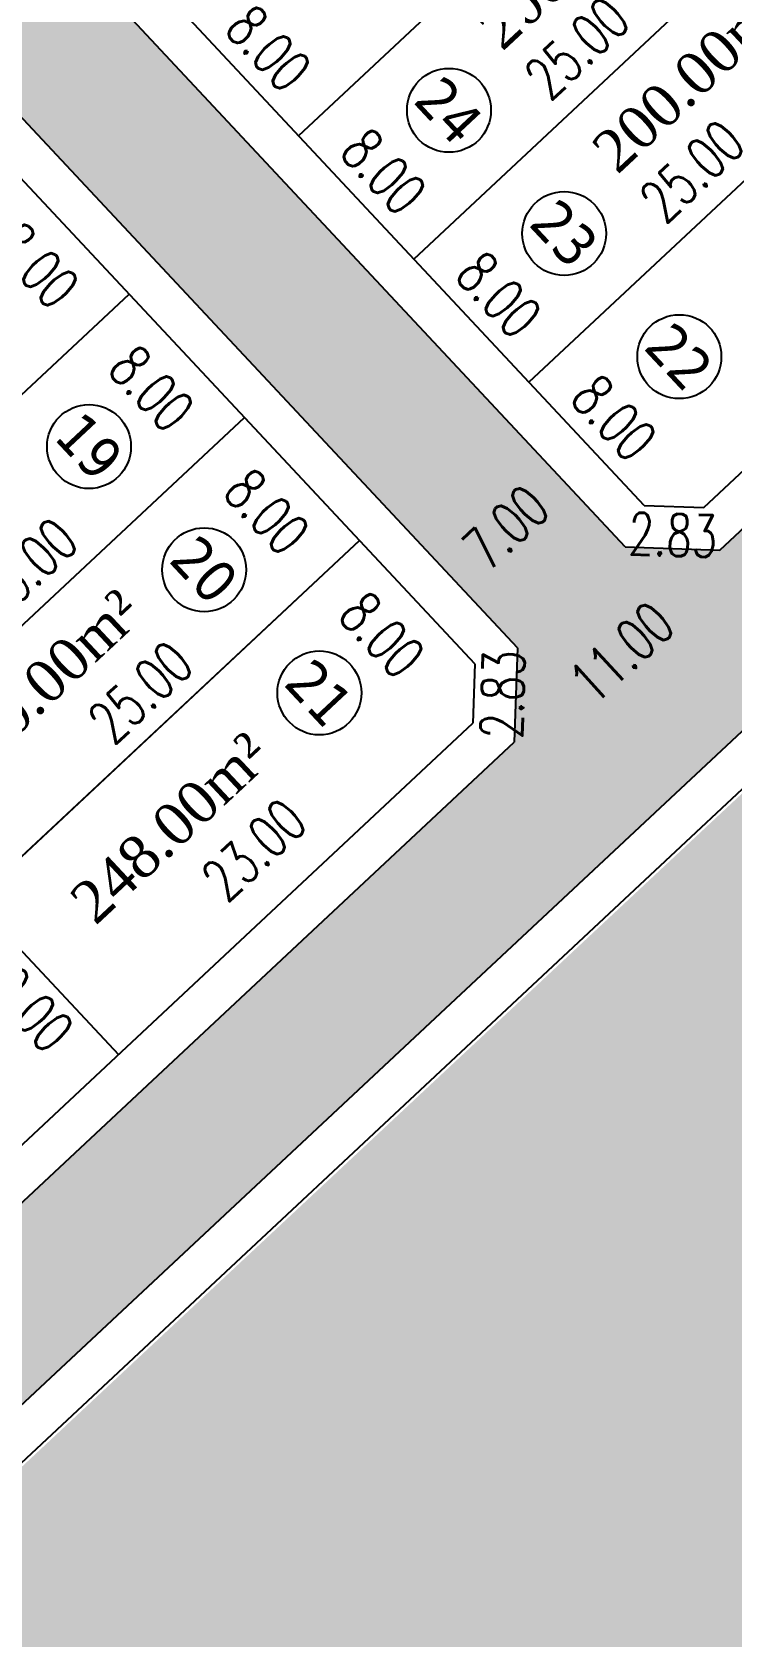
# Model space of a CAD drawing. Header units: metres. Extents: x 437145 to 438174, y 9614495 to 9615043.
# Drawn here: x 437397.1 to 437430.3, y 9614617.6 to 9614693.8 of the extents above; entities that cross this region are included whole.
import ezdxf

# ---------------------------------------------------------------- set-up
doc = ezdxf.new("R2010")
doc.units = ezdxf.units.M
doc.header["$PDMODE"] = 35
doc.header["$PDSIZE"] = 0.1
for name, color, linetype in [('COTAS', 10, 'Continuous'), ('Layer3', 1, 'Continuous'), ('M_FIO', 32, 'Continuous'), ('ÁREA', 7, 'Continuous')]:
    doc.layers.add(name, color=color, linetype=linetype)
doc.styles.add('COTAS', font='romans.shx', dxfattribs={"width": 0.7})
doc.styles.add('tahoma', font='tahoma.ttf')
doc.styles.add('ÁREA', font='times.ttf', dxfattribs={"height": 2})
doc.dimstyles.new('C-75', dxfattribs={"dimtxt": 2, "dimasz": 0.2, "dimexe": 0, "dimexo": 0, "dimgap": 1, "dimtad": 0, "dimzin": 4, "dimdsep": 46, "dimtxsty": 'COTAS', "dimblk1": 'BOL-COT', "dimblk2": 'BOL-COT', "dimsah": 1, "dimcen": 0.1, "dimse1": 1, "dimse2": 1, "dimsd1": 1, "dimsd2": 1, "dimclrd": 8, "dimclre": 256, "dimaunit": 1, "dimadec": 3, "dimazin": 0, "dimtfac": 0.5, "dimtix": 1, "dimtmove": 0, "dimatfit": 3, "dimldrblk": 'BOL-COT', "dimfxl": 1, "dimtolj": 1, "dimtzin": 0, "dimarcsym": 0})

# ---------------------------------------------------------------- blocks, each defined once
blk = doc.blocks.new('*D339')
at = {"layer": 'Defpoints', "color": 0, "transparency": 16777216}
for p in [(2549.277, 1037.547), (2546.997, 1029.547), (2549.277, 1029.547)]:
    blk.add_point(p, dxfattribs=at)
at = {"layer": 'Layer3', "transparency": 16777216, "insert": (2546.997, 1033.547), "char_height": 2, "attachment_point": 5, "rotation": 270.00204, "style": 'COTAS'}
blk.add_mtext('\\A1;8.00', dxfattribs=at)
blk = doc.blocks.new('BOL-COT')
at = {"layer": 'COTAS'}
for p, q in [((-2, 0), (2, 0)), ((0, -3), (0, 3))]:
    blk.add_line(p, q, dxfattribs=at)
blk.add_circle((0, 0), 0.4, dxfattribs=at)
blk = doc.blocks.new('*D340')
at = {"layer": 'Defpoints', "color": 0, "transparency": 16777216}
for p in [(2524.277, 1031.39), (2524.277, 1029.546), (2549.277, 1029.547)]:
    blk.add_point(p, dxfattribs=at)
at = {"layer": 'Layer3', "transparency": 16777216, "insert": (2536.777, 1031.39), "char_height": 2, "attachment_point": 5, "rotation": 0.00204, "style": 'COTAS'}
blk.add_mtext('\\A1;25.00', dxfattribs=at)
blk = doc.blocks.new('*D344')
at = {"layer": 'Defpoints', "color": 0, "transparency": 16777216}
for p in [(2549.277, 1029.547), (2546.998, 1021.547), (2549.277, 1021.547)]:
    blk.add_point(p, dxfattribs=at)
at = {"layer": 'Layer3', "transparency": 16777216, "insert": (2546.997, 1025.547), "char_height": 2, "attachment_point": 5, "rotation": 270.00204, "style": 'COTAS'}
blk.add_mtext('\\A1;8.00', dxfattribs=at)
blk = doc.blocks.new('*D345')
at = {"layer": 'Defpoints', "color": 0, "transparency": 16777216}
for p in [(2524.277, 1023.39), (2524.277, 1021.546), (2549.277, 1021.547)]:
    blk.add_point(p, dxfattribs=at)
at = {"layer": 'Layer3', "transparency": 16777216, "insert": (2536.777, 1023.39), "char_height": 2, "attachment_point": 5, "rotation": 0.00204, "style": 'COTAS'}
blk.add_mtext('\\A1;25.00', dxfattribs=at)
blk = doc.blocks.new('*D349')
at = {"layer": 'Defpoints', "color": 0, "transparency": 16777216}
for p in [(2549.277, 1021.547), (2546.998, 1013.547), (2549.278, 1013.547)]:
    blk.add_point(p, dxfattribs=at)
at = {"layer": 'Layer3', "transparency": 16777216, "insert": (2546.998, 1017.547), "char_height": 2, "attachment_point": 5, "rotation": 270.00204, "style": 'COTAS'}
blk.add_mtext('\\A1;8.00', dxfattribs=at)
blk = doc.blocks.new('*D350')
at = {"layer": 'Defpoints', "color": 0, "transparency": 16777216}
for p in [(2524.277, 1015.39), (2524.278, 1013.546), (2549.278, 1013.547)]:
    blk.add_point(p, dxfattribs=at)
at = {"layer": 'Layer3', "transparency": 16777216, "insert": (2536.777, 1015.39), "char_height": 2, "attachment_point": 5, "rotation": 0.00204, "style": 'COTAS'}
blk.add_mtext('\\A1;25.00', dxfattribs=at)
blk = doc.blocks.new('*D354')
at = {"layer": 'Defpoints', "color": 0, "transparency": 16777216}
for p in [(2549.278, 1013.547), (2546.998, 1005.547), (2549.278, 1005.547)]:
    blk.add_point(p, dxfattribs=at)
at = {"layer": 'Layer3', "transparency": 16777216, "insert": (2546.998, 1009.547), "char_height": 2, "attachment_point": 5, "rotation": 270.00204, "style": 'COTAS'}
blk.add_mtext('\\A1;8.00', dxfattribs=at)
blk = doc.blocks.new('*D355')
at = {"layer": 'Defpoints', "color": 0, "transparency": 16777216}
for p in [(2524.106, 1006.253), (2524.106, 1002.423), (2547.106, 1002.424)]:
    blk.add_point(p, dxfattribs=at)
at = {"layer": 'Layer3', "transparency": 16777216, "insert": (2535.606, 1006.253), "char_height": 2, "attachment_point": 5, "rotation": 0.00204, "style": 'COTAS'}
blk.add_mtext('\\A1;23.00', dxfattribs=at)
blk = doc.blocks.new('*D357')
at = {"layer": 'Defpoints', "color": 0, "transparency": 16777216}
for p in [(2524.278, 1006.297), (2501.278, 1003.545), (2524.278, 1003.546)]:
    blk.add_point(p, dxfattribs=at)
at = {"layer": 'Layer3', "transparency": 16777216, "insert": (2512.778, 1006.296), "char_height": 2, "attachment_point": 5, "rotation": 0.00204, "style": 'COTAS'}
blk.add_mtext('\\A1;23.00', dxfattribs=at)
blk = doc.blocks.new('*D358')
at = {"layer": 'Defpoints', "color": 0, "transparency": 16777216}
for p in [(2524.278, 1013.546), (2522.714, 1003.546), (2524.278, 1003.546)]:
    blk.add_point(p, dxfattribs=at)
at = {"layer": 'Layer3', "transparency": 16777216, "insert": (2522.714, 1008.546), "char_height": 2, "attachment_point": 5, "rotation": 270.00204, "style": 'COTAS'}
blk.add_mtext('\\A1;10.00', dxfattribs=at)
blk = doc.blocks.new('*D438')
at = {"layer": 'Defpoints', "color": 0, "transparency": 16777216}
for p in [(2560.277, 1037.547), (2560.277, 1029.547), (2562.069, 1029.548)]:
    blk.add_point(p, dxfattribs=at)
at = {"layer": 'Layer3', "transparency": 16777216, "insert": (2562.069, 1033.548), "char_height": 2, "attachment_point": 5, "rotation": 270.00204, "style": 'COTAS'}
blk.add_mtext('\\A1;8.00', dxfattribs=at)
blk = doc.blocks.new('*D440')
at = {"layer": 'Defpoints', "color": 0, "transparency": 16777216}
for p in [(2585.276, 1031.584), (2560.277, 1029.539), (2585.277, 1029.548)]:
    blk.add_point(p, dxfattribs=at)
at = {"layer": 'Layer3', "transparency": 16777216, "insert": (2572.776, 1031.579), "char_height": 2, "attachment_point": 5, "rotation": 0.02224, "style": 'COTAS'}
blk.add_mtext('\\A1;25.00', dxfattribs=at)
blk = doc.blocks.new('*D443')
at = {"layer": 'Defpoints', "color": 0, "transparency": 16777216}
for p in [(2560.277, 1029.547), (2560.277, 1021.547), (2562.069, 1021.548)]:
    blk.add_point(p, dxfattribs=at)
at = {"layer": 'Layer3', "transparency": 16777216, "insert": (2562.069, 1025.548), "char_height": 2, "attachment_point": 5, "rotation": 270.00204, "style": 'COTAS'}
blk.add_mtext('\\A1;8.00', dxfattribs=at)
blk = doc.blocks.new('*D445')
at = {"layer": 'Defpoints', "color": 0, "transparency": 16777216}
for p in [(2585.276, 1023.584), (2560.277, 1021.539), (2585.277, 1021.548)]:
    blk.add_point(p, dxfattribs=at)
at = {"layer": 'Layer3', "transparency": 16777216, "insert": (2572.776, 1023.579), "char_height": 2, "attachment_point": 5, "rotation": 0.02224, "style": 'COTAS'}
blk.add_mtext('\\A1;25.00', dxfattribs=at)
blk = doc.blocks.new('*D448')
at = {"layer": 'Defpoints', "color": 0, "transparency": 16777216}
for p in [(2560.277, 1021.547), (2560.278, 1013.547), (2562.07, 1013.548)]:
    blk.add_point(p, dxfattribs=at)
at = {"layer": 'Layer3', "transparency": 16777216, "insert": (2562.07, 1017.548), "char_height": 2, "attachment_point": 5, "rotation": 270.00204, "style": 'COTAS'}
blk.add_mtext('\\A1;8.00', dxfattribs=at)
blk = doc.blocks.new('*D450')
at = {"layer": 'Defpoints', "color": 0, "transparency": 16777216}
for p in [(2585.277, 1015.584), (2560.278, 1013.539), (2585.278, 1013.548)]:
    blk.add_point(p, dxfattribs=at)
at = {"layer": 'Layer3', "transparency": 16777216, "insert": (2572.777, 1015.579), "char_height": 2, "attachment_point": 5, "rotation": 0.02224, "style": 'COTAS'}
blk.add_mtext('\\A1;25.00', dxfattribs=at)
blk = doc.blocks.new('*D453')
at = {"layer": 'Defpoints', "color": 0, "transparency": 16777216}
for p in [(2560.278, 1013.547), (2560.278, 1005.547), (2562.07, 1005.548)]:
    blk.add_point(p, dxfattribs=at)
at = {"layer": 'Layer3', "transparency": 16777216, "insert": (2562.07, 1009.548), "char_height": 2, "attachment_point": 5, "rotation": 270.00204, "style": 'COTAS'}
blk.add_mtext('\\A1;8.00', dxfattribs=at)
blk = doc.blocks.new('*D454')
at = {"layer": 'Defpoints', "color": 0, "transparency": 16777216}
for p in [(2585.278, 1006.299), (2562.278, 1003.548), (2585.278, 1003.548)]:
    blk.add_point(p, dxfattribs=at)
at = {"layer": 'Layer3', "transparency": 16777216, "insert": (2573.778, 1006.298), "char_height": 2, "attachment_point": 5, "rotation": 0.00204, "style": 'COTAS'}
blk.add_mtext('\\A1;23.00', dxfattribs=at)
blk = doc.blocks.new('*D835')
at = {"layer": 'Defpoints', "color": 0, "transparency": 16777216}
for p in [(2549.278, 1005.547), (2547.278, 1003.547), (2548.248, 1002.577)]:
    blk.add_point(p, dxfattribs=at)
at = {"layer": 'Layer3', "transparency": 16777216, "insert": (2549.248, 1003.577), "char_height": 2, "attachment_point": 5, "rotation": 45.00204, "style": 'COTAS'}
blk.add_mtext('\\A1;2.83', dxfattribs=at)
blk = doc.blocks.new('*D836')
at = {"layer": 'Defpoints', "color": 0, "transparency": 16777216}
for p in [(2560.278, 1005.547), (2562.278, 1003.548), (2561.319, 1002.589)]:
    blk.add_point(p, dxfattribs=at)
at = {"layer": 'Layer3', "transparency": 16777216, "insert": (2560.319, 1003.589), "char_height": 2, "attachment_point": 5, "rotation": 315.00204, "style": 'COTAS'}
blk.add_mtext('\\A1;2.83', dxfattribs=at)
blk = doc.blocks.new('*D890')
at = {"layer": 'Defpoints', "color": 0, "transparency": 16777216}
for p in [(2549.278, 1005.656), (2560.278, 1005.547), (2560.234, 1001.124)]:
    blk.add_point(p, dxfattribs=at)
at = {"layer": 'Layer3', "transparency": 16777216, "insert": (2554.734, 1001.178), "char_height": 2, "attachment_point": 5, "rotation": 359.43568, "style": 'COTAS'}
blk.add_mtext('\\A1;11.00', dxfattribs=at)
blk = doc.blocks.new('*D891')
at = {"layer": 'Defpoints', "color": 0, "transparency": 16777216}
for p in [(2551.278, 1009.257), (2558.278, 1009.258), (2558.278, 1009.258)]:
    blk.add_point(p, dxfattribs=at)
at = {"layer": 'Layer3', "transparency": 16777216, "insert": (2554.778, 1009.258), "char_height": 2, "attachment_point": 5, "rotation": 0.00204, "style": 'COTAS'}
blk.add_mtext('\\A1;7.00', dxfattribs=at)
blk = doc.blocks.new('atutu')
h = blk.add_hatch(color=252)
h.dxf.hatch_style = 1
h.paths.add_polyline_path([(2863.271, 1159.558), (2832.441, 1159.557), (2829.27, 1162.729), (2829.271, 1186.557), (2822.271, 1186.557), (2822.27, 1162.728), (2819.098, 1159.557), (2712.444, 1159.553), (2709.272, 1162.724), (2709.271, 1186.548), (2702.271, 1186.553), (2702.272, 1162.724), (2699.101, 1159.552), (2531.944, 1159.546), (2528.772, 1162.718), (2528.771, 1186.546), (2521.771, 1186.546), (2521.772, 1162.718), (2518.601, 1159.546), (2436.444, 1159.543), (2433.273, 1162.713), (2433.273, 1186.282), (2426.273, 1186.282), (2426.282, 928.758), (2433.282, 928.743), (2433.28, 991.384), (2436.439, 994.543), (2521.437, 994.546), (2521.437, 994.546), (2524.218, 994.546), (2531.218, 994.546), (2534.78, 994.547), (2534.769, 994.547), (2792.107, 994.556), (2795.278, 991.384), (2795.281, 928.756), (2802.281, 928.756), (2802.278, 991.395), (2805.439, 994.556), (2853.118, 994.558), (2856.278, 991.397), (2856.281, 928.758), (2863.271, 928.758)])
h.paths.add_polyline_path([(2612.273, 1149.378), (2612.278, 1004.721), (2609.106, 1001.549), (2561.45, 1001.548), (2558.278, 1004.719), (2558.273, 1149.376), (2561.444, 1152.548), (2609.101, 1152.549)], flags=16)
h.paths.add_polyline_path([(2619.273, 1149.378), (2622.444, 1152.55), (2670.101, 1152.551), (2673.273, 1149.38), (2673.278, 1004.723), (2670.106, 1001.551), (2622.45, 1001.55), (2619.278, 1004.721)], flags=16)
h.paths.add_polyline_path([(2551.273, 1149.376), (2551.278, 1004.719), (2548.106, 1001.547), (2500.45, 1001.545), (2497.278, 1004.717), (2497.273, 1149.374), (2500.444, 1152.545), (2548.101, 1152.547)], flags=16)
h.paths.add_polyline_path([(2680.273, 1149.38), (2683.444, 1152.552), (2731.101, 1152.554), (2734.273, 1149.382), (2734.278, 1004.725), (2731.106, 1001.554), (2683.45, 1001.552), (2680.278, 1004.723)], flags=16)
h.paths.add_polyline_path([(2490.273, 1149.373), (2490.278, 1004.717), (2487.106, 1001.545), (2436.452, 1001.543), (2433.279, 1004.716), (2433.274, 1149.373), (2436.444, 1152.543), (2487.101, 1152.545)], flags=16)
h.paths.add_polyline_path([(2741.273, 1149.382), (2744.444, 1152.554), (2792.101, 1152.556), (2795.273, 1149.384), (2795.278, 1004.727), (2792.106, 1001.556), (2744.45, 1001.554), (2741.278, 1004.725)], flags=16)
h.paths.add_polyline_path([(2802.273, 1149.384), (2805.444, 1152.556), (2853.101, 1152.558), (2856.273, 1149.386), (2856.278, 1004.73), (2853.106, 1001.558), (2805.45, 1001.556), (2802.278, 1004.728)], flags=16)
at = {"layer": 'Layer3'}
h = blk.add_hatch(dxfattribs=at)
h.set_pattern_fill('AR-SAND', color=85)
h.set_pattern_definition([(37.5, (-475198.4406, -9591283.7162), (-0.0629933581, 1.92682376901), [0, -1.52, 0, -1.7, 0, -1.625]), (7.5, (-475198.4406, -9591283.7162), (1.7697767053, 2.8221460652), [0, -0.82, 0, -1.37, 0, -0.525]), (327.5, (-475199.6706, -9591283.7162), (3.11414186175, 0.00565905354), [0, -0.5, 0, -1.8, 0, -2.35]), (317.5, (-475199.6706, -9591283.7162), (3.0061266046, 0.8776755649), [0, -0.25, 0, -1.18, 0, -1.35])])
h.paths.add_polyline_path([(2436.127, 992.384), (2434.127, 990.384), (2434.129, 928.596), (2693.799, 928.596), (2693.797, 990.394), (2691.797, 992.394)])
h.paths.add_polyline_path([(2562.125, 959.38, -1), (2555.759, 959.38, -1)], flags=0)
h.paths.add_polyline_path([(2559.99, 986.99), (2567.923, 986.991), (2567.923, 989.991), (2559.99, 989.99)], flags=24)
h.paths.add_polyline_path([(2688.788, 962.76), (2688.788, 956.227), (2691.788, 956.227), (2691.788, 962.76)], flags=24)
h.paths.add_polyline_path([(2435.672, 962.751), (2435.672, 956.218), (2438.672, 956.218), (2438.672, 962.751)], flags=24)
h.paths.add_polyline_path([(2555.31, 955.797), (2562.316, 955.797), (2562.315, 963.357), (2555.309, 963.357)], flags=24)
h.paths.add_polyline_path([(2559.997, 931.098), (2567.931, 931.098), (2567.931, 934.098), (2559.997, 934.098)], flags=24)
h.paths.add_polyline_path([(2535.918, 962.316), (2582.059, 962.281), (2582.063, 968.373), (2535.923, 968.409)], flags=24)
at = {"layer": 'Layer3', "color": 0}
for p, q in [((2549.278, 1005.547), (2547.278, 1003.547)), ((2560.278, 1005.547), (2562.278, 1003.548))]:
    blk.add_line(p, q, dxfattribs=at)
for points in [[(2524.273, 1150.546), (2524.278, 1003.546)], [(2549.278, 1005.547), (2549.273, 1148.547)], [(2560.278, 1005.547), (2560.273, 1148.547)], [(2499.277, 1029.545), (2549.277, 1029.547)], [(2560.277, 1029.547), (2610.277, 1029.549)], [(2499.277, 1021.545), (2549.277, 1021.547)], [(2560.277, 1021.547), (2610.277, 1021.549)], [(2499.278, 1013.545), (2549.278, 1013.547)], [(2560.278, 1013.547), (2610.278, 1013.549)], [(2501.278, 1003.545), (2547.278, 1003.547)], [(2562.278, 1003.548), (2608.278, 1003.549)], [(2437.278, 992.543), (2692.948, 992.552)]]:
    blk.add_lwpolyline(points, dxfattribs=at)
blk.add_lwpolyline([(2524.277, 1021.546), (2549.278, 1021.546), (2549.278, 1013.547), (2524.277, 1013.547)], close=True, dxfattribs=at)
for centre in [(2542.947, 1025.567), (2566.316, 1025.559), (2542.947, 1017.567), (2566.317, 1017.559), (2542.948, 1009.567), (2566.317, 1009.559)]:
    blk.add_circle(centre, 1.991, dxfattribs=at)
at = {"layer": 'M_FIO'}
for p, q in [((2551.278, 1004.719), (2548.106, 1001.547)), ((2551.278, 1004.719), (2548.106, 1001.547)), ((2558.278, 1004.719), (2561.45, 1001.547)), ((2558.278, 1004.719), (2561.45, 1001.547))]:
    blk.add_line(p, q, dxfattribs=at)
for points in [[(2551.278, 1004.719), (2551.273, 1149.376)], [(2551.278, 1004.719), (2551.273, 1149.376)], [(2558.278, 1004.719), (2558.273, 1149.376)], [(2558.278, 1004.719), (2558.273, 1149.376)], [(2500.45, 1001.545), (2548.106, 1001.547)], [(2500.45, 1001.545), (2548.106, 1001.547)], [(2561.45, 1001.547), (2609.106, 1001.549)], [(2561.45, 1001.547), (2609.106, 1001.549)], [(2436.45, 994.543), (2534.78, 994.547)], [(2436.45, 994.543), (2521.437, 994.546)], [(2534.78, 994.547), (2693.771, 994.552)], [(2534.78, 994.547), (2693.771, 994.552)]]:
    blk.add_lwpolyline(points, dxfattribs=at)
at = {"layer": 'Layer3', "color": 5, "char_height": 2, "attachment_point": 5, "rotation": 270.04973, "style": 'tahoma'}
for s, insert in [('\\A1;19', (2542.947, 1025.567)), ('\\A1;24', (2566.316, 1025.559)), ('\\A1;20', (2542.947, 1017.567)), ('\\A1;23', (2566.317, 1017.559)), ('\\A1;21', (2542.948, 1009.567)), ('\\A1;22', (2566.317, 1009.559))]:
    blk.add_mtext(s, dxfattribs=dict(at, insert=insert))
at = {"layer": 'ÁREA', "linetype": 'Continuous', "lineweight": -2, "extrusion": (0.026231, -0.000470843, 0.999656), "style": 'ÁREA'}
for s, p in [('200.00m²', (1071.81, -2550.465, 62.381)), ('200.00m²', (1063.061, -2508.383, 61.277)), ('200.00m²', (1063.812, -2550.609, 62.385)), ('248.00m²', (1053.936, -2508.375, 61.277))]:
    blk.add_text(s, height=2, rotation=271, dxfattribs=at).set_placement(p)
at = {"layer": 'Layer3', "color": 0}
for p1, p2, distance, picture, middle in [((2549.277, 1037.547), (2549.277, 1029.547), -2.28, '*D339', (2546.997, 1033.547)), ((2560.277, 1037.547), (2560.277, 1029.547), 1.792, '*D438', (2562.069, 1033.548)), ((2549.277, 1029.547), (2524.277, 1029.546), -1.844, '*D340', (2536.777, 1031.39)), ((2560.277, 1029.539), (2585.277, 1029.548), 2.035, '*D440', (2572.776, 1031.579)), ((2549.277, 1029.547), (2549.277, 1021.547), -2.28, '*D344', (2546.997, 1025.547)), ((2560.277, 1029.547), (2560.277, 1021.547), 1.792, '*D443', (2562.069, 1025.548)), ((2560.277, 1021.539), (2585.277, 1021.548), 2.035, '*D445', (2572.776, 1023.579)), ((2549.277, 1021.547), (2524.277, 1021.546), -1.844, '*D345', (2536.777, 1023.39)), ((2549.277, 1021.547), (2549.278, 1013.547), -2.28, '*D349', (2546.998, 1017.547)), ((2560.277, 1021.547), (2560.278, 1013.547), 1.792, '*D448', (2562.07, 1017.548)), ((2549.278, 1013.547), (2524.278, 1013.546), -1.844, '*D350', (2536.777, 1015.39)), ((2560.278, 1013.539), (2585.278, 1013.548), 2.035, '*D450', (2572.777, 1015.579)), ((2524.278, 1013.546), (2524.278, 1003.546), -1.564, '*D358', (2522.714, 1008.546)), ((2549.278, 1013.547), (2549.278, 1005.547), -2.28, '*D354', (2546.998, 1009.547)), ((2560.278, 1013.547), (2560.278, 1005.547), 1.792, '*D453', (2562.07, 1009.548)), ((2501.278, 1003.545), (2524.278, 1003.546), 2.75, '*D357', (2512.778, 1006.296)), ((2547.106, 1002.424), (2524.106, 1002.423), -3.83, '*D355', (2535.606, 1006.253)), ((2562.278, 1003.548), (2585.278, 1003.548), 2.75, '*D454', (2573.778, 1006.298)), ((2549.278, 1005.547), (2547.278, 1003.547), 1.372, '*D835', (2549.248, 1003.577)), ((2560.278, 1005.547), (2562.278, 1003.548), -1.356, '*D836', (2560.319, 1003.589))]:
    dim = blk.add_aligned_dim(p1=p1, p2=p2, distance=distance, dimstyle='C-75', dxfattribs=at)
    dim.commit()
    dim.dimension.update_dxf_attribs({"geometry": picture, "text_midpoint": middle})
for p1, p2, distance, picture, middle in [((2551.278, 1009.257), (2558.278, 1009.258), 0, '*D891', (2554.778, 1009.258)), ((2549.278, 1005.656), (2560.278, 1005.547), -4.424, '*D890', (2554.734, 1001.178))]:
    dim = blk.add_aligned_dim(p1=p1, p2=p2, distance=distance, dimstyle='C-75', override={"dimfxl": 1.25}, dxfattribs=at)
    dim.commit()
    dim.dimension.update_dxf_attribs({"geometry": picture, "text_midpoint": middle})

msp = doc.modelspace()

# ---------------------------------------------------------------- block references
at = {"rotation": 43.07140519794264}
msp.add_blockref('atutu', (436242.56989, 9612188.32106), dxfattribs=at)

doc.saveas('drawing.dxf')
